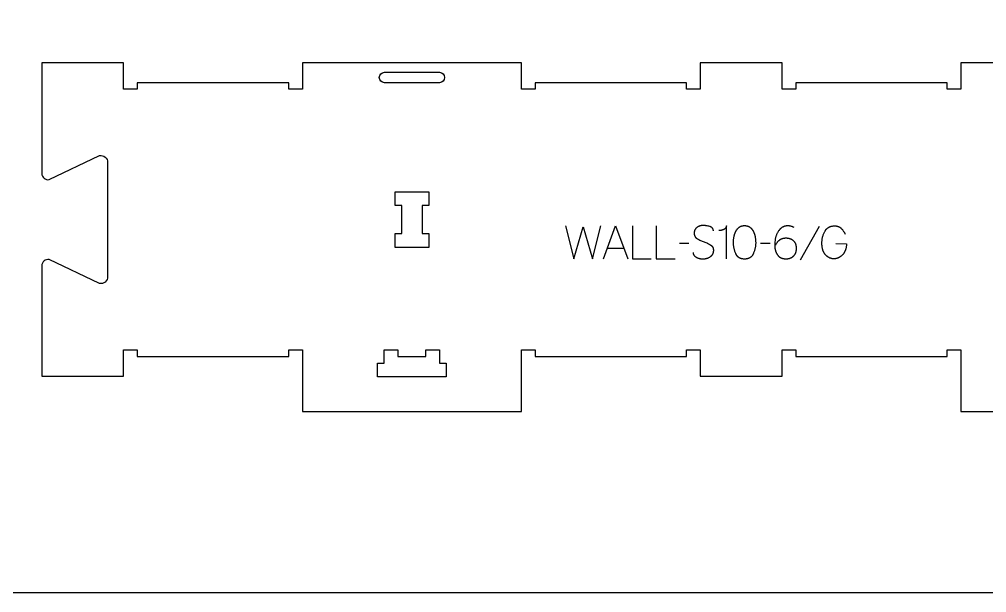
# Model space of a CAD drawing. Extents: x -4335 to -1151, y -10461 to -4867.
# Drawn here: x -2525 to -1643, y -8111 to -7589 of the extents above; entities that cross this region are included whole.
import ezdxf

# ---------------------------------------------------------------- set-up
doc = ezdxf.new("R2010")
doc.units = 0
for name, color, linetype in [('0_SHEET_SPRUCEPLY_2440X122', 1, 'CONTINUOUS'), ('1_ANYTOOL_1MMDEEP_LABELS_S', 2, 'CONTINUOUS'), ('3_ANYTOOL_CUTTHROUGH_INSID', 4, 'CONTINUOUS'), ('4_ANYTOOL_CUTTHROUGH_OUTSI', 5, 'CONTINUOUS')]:
    doc.layers.add(name, color=color, linetype=linetype)

msp = doc.modelspace()

# ---------------------------------------------------------------- linework, layer by layer
at = {"layer": '0_SHEET_SPRUCEPLY_2440X122'}
msp.add_lwpolyline([(-3962.9, -6891.21), (-3962.9, -8111.21), (-1522.9, -8111.21), (-1522.9, -6891.21)], close=True, dxfattribs=at)
at = {"layer": '1_ANYTOOL_1MMDEEP_LABELS_S'}
for points in [[(-2027.01, -7776.98), (-2019.29, -7806.98), (-2010.85, -7777.88), (-2002.36, -7806.98), (-1994.86, -7776.98)], [(-1992.29, -7806.98), (-1981.41, -7776.98), (-1970.35, -7806.98)], [(-1966.06, -7776.98), (-1966.06, -7806.98), (-1948.96, -7806.98)], [(-1944.25, -7776.98), (-1944.25, -7806.98), (-1927.15, -7806.98)], [(-1892.26, -7781.57), (-1892.27, -7781.38), (-1892.27, -7781.29), (-1892.28, -7781.19), (-1892.28, -7781.1), (-1892.29, -7781.01), (-1892.3, -7780.93), (-1892.32, -7780.84), (-1892.33, -7780.75), (-1892.34, -7780.67), (-1892.36, -7780.58), (-1892.38, -7780.5), (-1892.4, -7780.42), (-1892.42, -7780.34), (-1892.44, -7780.26), (-1892.47, -7780.18), (-1892.5, -7780.1), (-1892.52, -7780.02), (-1892.55, -7779.94), (-1892.58, -7779.87), (-1892.62, -7779.8), (-1892.65, -7779.72), (-1892.69, -7779.65), (-1892.73, -7779.58), (-1892.76, -7779.51), (-1892.81, -7779.44), (-1892.85, -7779.37), (-1892.89, -7779.31), (-1892.94, -7779.24), (-1892.98, -7779.17), (-1893.03, -7779.11), (-1893.08, -7779.05), (-1893.14, -7778.99), (-1893.19, -7778.93), (-1893.25, -7778.87), (-1893.3, -7778.81), (-1893.36, -7778.75), (-1893.42, -7778.69), (-1893.48, -7778.64), (-1893.55, -7778.58), (-1893.61, -7778.53), (-1893.68, -7778.48), (-1893.74, -7778.43), (-1893.81, -7778.37), (-1893.89, -7778.33), (-1893.96, -7778.28), (-1894.03, -7778.23), (-1894.11, -7778.18), (-1894.19, -7778.14), (-1894.27, -7778.09), (-1894.35, -7778.05), (-1894.43, -7778.01), (-1894.6, -7777.93), (-1894.77, -7777.85), (-1894.96, -7777.78), (-1895.15, -7777.71), (-1895.34, -7777.64), (-1895.54, -7777.58), (-1896.36, -7777.36), (-1897.15, -7777.17), (-1897.94, -7777.01), (-1898.71, -7776.87), (-1899.09, -7776.82), (-1899.47, -7776.77), (-1899.84, -7776.73), (-1900.21, -7776.7), (-1900.57, -7776.67), (-1900.94, -7776.65), (-1901.29, -7776.64), (-1901.65, -7776.64), (-1901.85, -7776.64), (-1902.04, -7776.64), (-1902.23, -7776.65), (-1902.42, -7776.67), (-1902.61, -7776.68), (-1902.8, -7776.7), (-1902.99, -7776.72), (-1903.17, -7776.75), (-1903.36, -7776.78), (-1903.54, -7776.82), (-1903.73, -7776.85), (-1903.91, -7776.89), (-1904.09, -7776.94), (-1904.26, -7776.99), (-1904.44, -7777.04), (-1904.62, -7777.09), (-1904.79, -7777.15), (-1904.97, -7777.21), (-1905.14, -7777.28), (-1905.31, -7777.35), (-1905.48, -7777.42), (-1905.65, -7777.5), (-1905.82, -7777.58), (-1905.98, -7777.66), (-1906.15, -7777.75), (-1906.31, -7777.84), (-1906.47, -7777.93), (-1906.63, -7778.03), (-1906.79, -7778.13), (-1906.95, -7778.24), (-1907.11, -7778.35), (-1907.26, -7778.46), (-1907.42, -7778.57), (-1907.57, -7778.69), (-1907.71, -7778.81), (-1907.85, -7778.94), (-1907.98, -7779.07), (-1908.11, -7779.2), (-1908.23, -7779.33), (-1908.35, -7779.47), (-1908.47, -7779.61), (-1908.58, -7779.75), (-1908.68, -7779.9), (-1908.78, -7780.05), (-1908.87, -7780.2), (-1908.96, -7780.35), (-1909.05, -7780.51), (-1909.13, -7780.67), (-1909.2, -7780.84), (-1909.27, -7781), (-1909.34, -7781.17), (-1909.4, -7781.35), (-1909.46, -7781.52), (-1909.51, -7781.7), (-1909.55, -7781.89), (-1909.59, -7782.07), (-1909.63, -7782.26), (-1909.66, -7782.45), (-1909.69, -7782.65), (-1909.71, -7782.84), (-1909.73, -7783.05), (-1909.74, -7783.25), (-1909.75, -7783.46), (-1909.75, -7783.67), (-1909.75, -7783.88), (-1909.74, -7784.09), (-1909.73, -7784.3), (-1909.71, -7784.5), (-1909.68, -7784.71), (-1909.65, -7784.9), (-1909.61, -7785.09), (-1909.57, -7785.28), (-1909.53, -7785.47), (-1909.47, -7785.65), (-1909.42, -7785.83), (-1909.35, -7786), (-1909.32, -7786.09), (-1909.28, -7786.18), (-1909.25, -7786.26), (-1909.21, -7786.34), (-1909.17, -7786.43), (-1909.13, -7786.51), (-1909.09, -7786.59), (-1909.04, -7786.67), (-1909, -7786.74), (-1908.95, -7786.82), (-1908.9, -7786.9), (-1908.86, -7786.97), (-1908.8, -7787.05), (-1908.75, -7787.12), (-1908.7, -7787.2), (-1908.65, -7787.27), (-1908.59, -7787.34), (-1908.53, -7787.41), (-1908.47, -7787.48), (-1908.41, -7787.55), (-1908.35, -7787.62), (-1908.29, -7787.68), (-1908.22, -7787.75), (-1908.16, -7787.81), (-1908.02, -7787.94), (-1907.88, -7788.06), (-1907.74, -7788.18), (-1907.58, -7788.3), (-1907.43, -7788.41), (-1907.26, -7788.52), (-1907.1, -7788.62), (-1906.92, -7788.72), (-1906.21, -7789.11), (-1905.48, -7789.49), (-1904.73, -7789.86), (-1903.96, -7790.22), (-1903.19, -7790.56), (-1902.39, -7790.9), (-1901.58, -7791.22), (-1900.75, -7791.53), (-1899.92, -7791.84), (-1899.12, -7792.17), (-1898.33, -7792.52), (-1897.57, -7792.88), (-1896.82, -7793.25), (-1896.1, -7793.64), (-1895.39, -7794.05), (-1894.71, -7794.47), (-1894.54, -7794.58), (-1894.38, -7794.69), (-1894.23, -7794.81), (-1894.15, -7794.87), (-1894.08, -7794.93), (-1894.01, -7794.99), (-1893.94, -7795.05), (-1893.87, -7795.12), (-1893.8, -7795.18), (-1893.73, -7795.25), (-1893.67, -7795.31), (-1893.61, -7795.38), (-1893.54, -7795.45), (-1893.48, -7795.52), (-1893.43, -7795.59), (-1893.37, -7795.66), (-1893.31, -7795.73), (-1893.26, -7795.81), (-1893.21, -7795.88), (-1893.15, -7795.96), (-1893.1, -7796.04), (-1893.06, -7796.11), (-1893.01, -7796.19), (-1892.96, -7796.27), (-1892.92, -7796.35), (-1892.88, -7796.43), (-1892.84, -7796.52), (-1892.8, -7796.6), (-1892.76, -7796.68), (-1892.72, -7796.77), (-1892.69, -7796.86), (-1892.65, -7796.94), (-1892.62, -7797.03), (-1892.59, -7797.12), (-1892.56, -7797.21), (-1892.53, -7797.3), (-1892.5, -7797.4), (-1892.46, -7797.58), (-1892.41, -7797.78), (-1892.38, -7797.97), (-1892.34, -7798.17), (-1892.32, -7798.37), (-1892.3, -7798.58), (-1892.29, -7798.79), (-1892.28, -7799.01), (-1892.28, -7799.23), (-1892.28, -7799.45), (-1892.29, -7799.68), (-1892.31, -7799.91), (-1892.33, -7800.14), (-1892.35, -7800.37), (-1892.39, -7800.59), (-1892.42, -7800.81), (-1892.46, -7801.03), (-1892.51, -7801.24), (-1892.56, -7801.45), (-1892.62, -7801.65), (-1892.68, -7801.86), (-1892.75, -7802.05), (-1892.82, -7802.25), (-1892.89, -7802.44), (-1892.98, -7802.62), (-1893.06, -7802.81), (-1893.15, -7802.99), (-1893.25, -7803.16), (-1893.35, -7803.33), (-1893.46, -7803.5), (-1893.57, -7803.66), (-1893.69, -7803.82), (-1893.81, -7803.98), (-1893.94, -7804.13), (-1894.07, -7804.28), (-1894.2, -7804.43), (-1894.35, -7804.57), (-1894.49, -7804.71), (-1894.64, -7804.84), (-1894.8, -7804.97), (-1894.96, -7805.1), (-1895.13, -7805.22), (-1895.3, -7805.34), (-1895.48, -7805.46), (-1895.84, -7805.68), (-1896.2, -7805.89), (-1896.57, -7806.08), (-1896.94, -7806.26), (-1897.32, -7806.42), (-1897.7, -7806.58), (-1897.89, -7806.65), (-1898.08, -7806.71), (-1898.27, -7806.78), (-1898.46, -7806.84), (-1898.66, -7806.89), (-1898.85, -7806.95), (-1899.05, -7807), (-1899.24, -7807.04), (-1899.44, -7807.08), (-1899.64, -7807.12), (-1899.84, -7807.16), (-1900.04, -7807.19), (-1900.24, -7807.22), (-1900.44, -7807.24), (-1900.85, -7807.28), (-1901.26, -7807.31), (-1901.67, -7807.32), (-1902.08, -7807.32), (-1902.49, -7807.31), (-1902.9, -7807.28), (-1903.3, -7807.24), (-1903.69, -7807.19), (-1904.08, -7807.13), (-1904.47, -7807.05), (-1904.85, -7806.96), (-1905.23, -7806.86), (-1905.6, -7806.74), (-1905.97, -7806.61), (-1906.33, -7806.47), (-1906.69, -7806.32), (-1907.04, -7806.15), (-1907.39, -7805.97), (-1907.74, -7805.78), (-1907.9, -7805.68), (-1908.07, -7805.58), (-1908.23, -7805.47), (-1908.38, -7805.36), (-1908.53, -7805.25), (-1908.67, -7805.13), (-1908.8, -7805.02), (-1908.94, -7804.89), (-1909.06, -7804.77), (-1909.18, -7804.64), (-1909.3, -7804.51), (-1909.41, -7804.38), (-1909.46, -7804.31), (-1909.51, -7804.24), (-1909.56, -7804.18), (-1909.61, -7804.11), (-1909.66, -7804.04), (-1909.7, -7803.96), (-1909.75, -7803.89), (-1909.79, -7803.82), (-1909.84, -7803.75), (-1909.88, -7803.67), (-1909.92, -7803.6), (-1909.95, -7803.52), (-1909.99, -7803.45), (-1910.03, -7803.37), (-1910.06, -7803.29), (-1910.09, -7803.21), (-1910.12, -7803.13), (-1910.15, -7803.05), (-1910.18, -7802.97), (-1910.21, -7802.89), (-1910.26, -7802.73), (-1910.31, -7802.56), (-1910.35, -7802.39), (-1910.38, -7802.21), (-1910.41, -7802.04), (-1910.44, -7801.86), (-1910.45, -7801.67), (-1910.47, -7801.49), (-1910.48, -7801.3), (-1910.48, -7801.11)], [(-1880.39, -7806.98), (-1880.39, -7776.94), (-1880.41, -7777.09), (-1880.44, -7777.24), (-1880.47, -7777.38), (-1880.5, -7777.53), (-1880.54, -7777.66), (-1880.58, -7777.8), (-1880.62, -7777.94), (-1880.67, -7778.07), (-1880.72, -7778.19), (-1880.78, -7778.32), (-1880.81, -7778.38), (-1880.84, -7778.44), (-1880.87, -7778.5), (-1880.9, -7778.56), (-1880.93, -7778.62), (-1880.97, -7778.68), (-1881, -7778.74), (-1881.04, -7778.79), (-1881.08, -7778.85), (-1881.12, -7778.9), (-1881.16, -7778.96), (-1881.2, -7779.01), (-1881.24, -7779.06), (-1881.28, -7779.12), (-1881.32, -7779.17), (-1881.37, -7779.22), (-1881.41, -7779.27), (-1881.46, -7779.32), (-1881.51, -7779.37), (-1881.55, -7779.41), (-1881.6, -7779.46), (-1881.65, -7779.51), (-1881.76, -7779.6), (-1881.86, -7779.69), (-1881.98, -7779.77), (-1882.09, -7779.85), (-1882.21, -7779.93), (-1882.33, -7780.01), (-1882.46, -7780.08), (-1882.59, -7780.15), (-1882.73, -7780.22), (-1882.86, -7780.28), (-1883.01, -7780.34), (-1883.3, -7780.46), (-1883.58, -7780.57), (-1883.87, -7780.67), (-1884.15, -7780.77), (-1884.43, -7780.85), (-1884.71, -7780.93), (-1884.98, -7781), (-1885.26, -7781.07), (-1885.53, -7781.12), (-1885.8, -7781.17), (-1886.07, -7781.21), (-1886.33, -7781.25), (-1886.6, -7781.28), (-1886.86, -7781.29), (-1887.12, -7781.31), (-1887.38, -7781.31)], [(-1818.81, -7778.44), (-1819.15, -7778.26), (-1819.49, -7778.1), (-1819.83, -7777.94), (-1820.17, -7777.8), (-1820.51, -7777.67), (-1820.86, -7777.55), (-1821.2, -7777.44), (-1821.55, -7777.34), (-1821.9, -7777.26), (-1822.25, -7777.19), (-1822.6, -7777.12), (-1822.95, -7777.07), (-1823.31, -7777.03), (-1823.66, -7777), (-1824.02, -7776.99), (-1824.38, -7776.98), (-1824.7, -7776.98), (-1825.01, -7777), (-1825.32, -7777.02), (-1825.62, -7777.05), (-1825.92, -7777.08), (-1826.22, -7777.13), (-1826.51, -7777.18), (-1826.8, -7777.24), (-1827.08, -7777.31), (-1827.36, -7777.38), (-1827.64, -7777.47), (-1827.91, -7777.56), (-1828.18, -7777.66), (-1828.44, -7777.77), (-1828.7, -7777.89), (-1828.95, -7778.01), (-1829.2, -7778.15), (-1829.45, -7778.29), (-1829.69, -7778.44), (-1829.93, -7778.6), (-1830.17, -7778.76), (-1830.4, -7778.94), (-1830.63, -7779.12), (-1830.85, -7779.31), (-1831.07, -7779.5), (-1831.28, -7779.71), (-1831.49, -7779.92), (-1831.7, -7780.15), (-1831.9, -7780.38), (-1832.1, -7780.62), (-1832.29, -7780.86), (-1832.48, -7781.12), (-1832.84, -7781.64), (-1833.19, -7782.16), (-1833.52, -7782.69), (-1833.82, -7783.22), (-1834.11, -7783.75), (-1834.38, -7784.29), (-1834.63, -7784.84), (-1834.86, -7785.39), (-1835.07, -7785.94), (-1835.26, -7786.5), (-1835.43, -7787.06), (-1835.58, -7787.62), (-1835.71, -7788.19), (-1835.83, -7788.76), (-1835.92, -7789.34), (-1835.99, -7789.92), (-1836.23, -7791.72), (-1836.26, -7792), (-1836.29, -7792.3), (-1836.32, -7792.62), (-1836.34, -7792.97), (-1836.37, -7793.72), (-1836.38, -7794.55), (-1836.37, -7795.15), (-1836.34, -7795.75), (-1836.3, -7796.33), (-1836.23, -7796.91), (-1836.15, -7797.48), (-1836.04, -7798.04), (-1835.99, -7798.31), (-1835.92, -7798.59), (-1835.86, -7798.86), (-1835.78, -7799.13), (-1835.71, -7799.4), (-1835.63, -7799.67), (-1835.54, -7799.93), (-1835.45, -7800.2), (-1835.35, -7800.46), (-1835.25, -7800.71), (-1835.15, -7800.97), (-1835.04, -7801.23), (-1834.93, -7801.48), (-1834.81, -7801.73), (-1834.69, -7801.98), (-1834.56, -7802.22), (-1834.43, -7802.47), (-1834.29, -7802.71), (-1834.15, -7802.95), (-1834, -7803.19), (-1833.85, -7803.42), (-1833.69, -7803.65), (-1833.53, -7803.87), (-1833.36, -7804.08), (-1833.27, -7804.18), (-1833.18, -7804.28), (-1833.09, -7804.38), (-1833, -7804.48), (-1832.9, -7804.57), (-1832.81, -7804.67), (-1832.71, -7804.76), (-1832.61, -7804.85), (-1832.51, -7804.94), (-1832.41, -7805.02), (-1832.31, -7805.11), (-1832.21, -7805.19), (-1832.1, -7805.27), (-1831.99, -7805.35), (-1831.88, -7805.42), (-1831.77, -7805.5), (-1831.66, -7805.57), (-1831.55, -7805.64), (-1831.43, -7805.71), (-1831.32, -7805.78), (-1831.08, -7805.91), (-1830.83, -7806.03), (-1830.58, -7806.15), (-1830.33, -7806.25), (-1830.07, -7806.35), (-1829.8, -7806.45), (-1829.52, -7806.53), (-1829.24, -7806.61), (-1828.95, -7806.68), (-1828.66, -7806.74), (-1828.36, -7806.8), (-1828.06, -7806.85), (-1827.74, -7806.89), (-1827.43, -7806.92), (-1827.1, -7806.95), (-1826.77, -7806.97), (-1826.44, -7806.98), (-1826.09, -7806.98), (-1825.82, -7806.98), (-1825.55, -7806.97), (-1825.29, -7806.96), (-1825.03, -7806.94), (-1824.77, -7806.92), (-1824.52, -7806.89), (-1824.27, -7806.86), (-1824.02, -7806.82), (-1823.77, -7806.77), (-1823.53, -7806.73), (-1823.3, -7806.67), (-1823.06, -7806.61), (-1822.83, -7806.55), (-1822.61, -7806.48), (-1822.39, -7806.41), (-1822.17, -7806.33), (-1821.95, -7806.24), (-1821.74, -7806.15), (-1821.53, -7806.06), (-1821.32, -7805.96), (-1821.12, -7805.85), (-1820.92, -7805.74), (-1820.73, -7805.63), (-1820.54, -7805.51), (-1820.35, -7805.38), (-1820.16, -7805.25), (-1819.98, -7805.12), (-1819.8, -7804.98), (-1819.63, -7804.83), (-1819.46, -7804.68), (-1819.29, -7804.53), (-1819.13, -7804.37), (-1818.97, -7804.2), (-1818.81, -7804.03), (-1818.67, -7803.86), (-1818.52, -7803.69), (-1818.38, -7803.51), (-1818.25, -7803.33), (-1818.12, -7803.14), (-1817.99, -7802.95), (-1817.88, -7802.76), (-1817.76, -7802.57), (-1817.65, -7802.37), (-1817.55, -7802.17), (-1817.45, -7801.97), (-1817.36, -7801.76), (-1817.27, -7801.55), (-1817.18, -7801.33), (-1817.11, -7801.12), (-1817.03, -7800.9), (-1816.96, -7800.67), (-1816.9, -7800.45), (-1816.84, -7800.22), (-1816.79, -7799.98), (-1816.74, -7799.74), (-1816.7, -7799.5), (-1816.66, -7799.26), (-1816.63, -7799.01), (-1816.6, -7798.76), (-1816.58, -7798.51), (-1816.56, -7798.26), (-1816.55, -7798), (-1816.54, -7797.73), (-1816.54, -7797.47), (-1816.54, -7797.19), (-1816.55, -7796.93), (-1816.56, -7796.66), (-1816.58, -7796.4), (-1816.6, -7796.15), (-1816.63, -7795.9), (-1816.66, -7795.65), (-1816.7, -7795.4), (-1816.75, -7795.16), (-1816.8, -7794.93), (-1816.85, -7794.69), (-1816.91, -7794.46), (-1816.97, -7794.24), (-1817.04, -7794.02), (-1817.12, -7793.8), (-1817.2, -7793.59), (-1817.29, -7793.38), (-1817.38, -7793.17), (-1817.47, -7792.97), (-1817.57, -7792.77), (-1817.68, -7792.58), (-1817.79, -7792.39), (-1817.91, -7792.2), (-1818.03, -7792.02), (-1818.16, -7791.84), (-1818.29, -7791.66), (-1818.43, -7791.49), (-1818.57, -7791.33), (-1818.72, -7791.16), (-1818.87, -7791), (-1819.03, -7790.85), (-1819.19, -7790.69), (-1819.36, -7790.55), (-1819.53, -7790.4), (-1819.71, -7790.27), (-1819.88, -7790.13), (-1820.06, -7790), (-1820.25, -7789.88), (-1820.43, -7789.76), (-1820.62, -7789.64), (-1820.82, -7789.53), (-1821.01, -7789.43), (-1821.21, -7789.33), (-1821.41, -7789.23), (-1821.62, -7789.14), (-1821.83, -7789.05), (-1822.04, -7788.97), (-1822.26, -7788.89), (-1822.48, -7788.82), (-1822.7, -7788.75), (-1822.92, -7788.69), (-1823.15, -7788.63), (-1823.38, -7788.58), (-1823.62, -7788.53), (-1823.85, -7788.48), (-1824.09, -7788.44), (-1824.34, -7788.41), (-1824.59, -7788.38), (-1824.84, -7788.35), (-1825.09, -7788.33), (-1825.35, -7788.32), (-1825.61, -7788.3), (-1825.87, -7788.3), (-1826.14, -7788.29), (-1826.61, -7788.3), (-1827.07, -7788.32), (-1827.29, -7788.34), (-1827.52, -7788.36), (-1827.74, -7788.39), (-1827.95, -7788.42), (-1828.17, -7788.45), (-1828.38, -7788.48), (-1828.59, -7788.52), (-1828.79, -7788.57), (-1829, -7788.61), (-1829.2, -7788.66), (-1829.4, -7788.72), (-1829.59, -7788.78), (-1829.78, -7788.84), (-1829.97, -7788.91), (-1830.16, -7788.97), (-1830.34, -7789.05), (-1830.52, -7789.13), (-1830.7, -7789.21), (-1830.88, -7789.29), (-1831.05, -7789.38), (-1831.22, -7789.47), (-1831.39, -7789.57), (-1831.55, -7789.67), (-1831.71, -7789.77), (-1831.87, -7789.88), (-1832.03, -7789.99), (-1832.18, -7790.1), (-1832.33, -7790.22), (-1832.48, -7790.35), (-1832.62, -7790.47), (-1832.77, -7790.6), (-1832.91, -7790.73), (-1833.19, -7791.01), (-1833.47, -7791.29), (-1833.74, -7791.6), (-1834.01, -7791.91), (-1834.27, -7792.24), (-1834.52, -7792.58), (-1834.77, -7792.94), (-1835.01, -7793.3), (-1835.24, -7793.69), (-1835.47, -7794.08), (-1835.7, -7794.49), (-1835.92, -7794.91), (-1836.13, -7795.35), (-1836.34, -7795.79)], [(-1795.96, -7777.45), (-1813.15, -7808.22)], [(-1780.75, -7793.18), (-1770.98, -7793.22), (-1771.01, -7794.05), (-1771.07, -7794.86), (-1771.11, -7795.25), (-1771.16, -7795.63), (-1771.21, -7796.01), (-1771.27, -7796.39), (-1771.34, -7796.75), (-1771.41, -7797.11), (-1771.49, -7797.47), (-1771.58, -7797.82), (-1771.67, -7798.16), (-1771.77, -7798.5), (-1771.88, -7798.83), (-1771.99, -7799.15), (-1772.11, -7799.47), (-1772.24, -7799.78), (-1772.37, -7800.08), (-1772.51, -7800.38), (-1772.65, -7800.67), (-1772.8, -7800.96), (-1772.96, -7801.24), (-1773.13, -7801.51), (-1773.3, -7801.77), (-1773.48, -7802.04), (-1773.66, -7802.29), (-1773.85, -7802.54), (-1774.05, -7802.78), (-1774.26, -7803.01), (-1774.47, -7803.24), (-1774.69, -7803.47), (-1774.91, -7803.68), (-1775.13, -7803.89), (-1775.35, -7804.09), (-1775.58, -7804.29), (-1775.81, -7804.48), (-1776.03, -7804.66), (-1776.26, -7804.84), (-1776.49, -7805.01), (-1776.72, -7805.17), (-1776.96, -7805.32), (-1777.19, -7805.47), (-1777.43, -7805.61), (-1777.66, -7805.75), (-1777.9, -7805.88), (-1778.14, -7806), (-1778.38, -7806.11), (-1778.62, -7806.22), (-1778.86, -7806.32), (-1779.1, -7806.42), (-1779.35, -7806.5), (-1779.59, -7806.58), (-1779.84, -7806.66), (-1780.09, -7806.72), (-1780.34, -7806.78), (-1780.59, -7806.84), (-1780.84, -7806.89), (-1781.09, -7806.93), (-1781.35, -7806.96), (-1781.6, -7806.98), (-1781.86, -7807), (-1782.12, -7807.02), (-1782.38, -7807.02), (-1782.64, -7807.02), (-1782.9, -7807.01), (-1783.15, -7807), (-1783.41, -7806.98), (-1783.66, -7806.95), (-1783.91, -7806.91), (-1784.16, -7806.87), (-1784.41, -7806.82), (-1784.66, -7806.76), (-1784.91, -7806.7), (-1785.15, -7806.63), (-1785.39, -7806.55), (-1785.64, -7806.46), (-1785.88, -7806.37), (-1786.12, -7806.27), (-1786.35, -7806.17), (-1786.59, -7806.05), (-1786.83, -7805.93), (-1787.06, -7805.81), (-1787.29, -7805.67), (-1787.52, -7805.53), (-1787.75, -7805.38), (-1787.98, -7805.23), (-1788.2, -7805.06), (-1788.43, -7804.89), (-1788.65, -7804.72), (-1788.88, -7804.53), (-1789.1, -7804.34), (-1789.32, -7804.14), (-1789.53, -7803.94), (-1789.75, -7803.73), (-1789.96, -7803.51), (-1790.18, -7803.28), (-1790.38, -7803.05), (-1790.58, -7802.81), (-1790.77, -7802.56), (-1790.95, -7802.3), (-1791.13, -7802.04), (-1791.3, -7801.77), (-1791.46, -7801.49), (-1791.62, -7801.2), (-1791.77, -7800.91), (-1791.92, -7800.6), (-1792.05, -7800.29), (-1792.18, -7799.98), (-1792.31, -7799.65), (-1792.43, -7799.32), (-1792.54, -7798.98), (-1792.64, -7798.63), (-1792.74, -7798.27), (-1792.83, -7797.91), (-1792.91, -7797.54), (-1792.99, -7797.16), (-1793.06, -7796.77), (-1793.12, -7796.38), (-1793.18, -7795.98), (-1793.23, -7795.57), (-1793.27, -7795.15), (-1793.34, -7794.3), (-1793.38, -7793.41), (-1793.39, -7792.49), (-1793.38, -7791.82), (-1793.35, -7791.14), (-1793.3, -7790.47), (-1793.23, -7789.8), (-1793.13, -7789.13), (-1793.02, -7788.47), (-1792.88, -7787.81), (-1792.72, -7787.15), (-1792.55, -7786.5), (-1792.35, -7785.85), (-1792.13, -7785.2), (-1791.89, -7784.56), (-1791.62, -7783.92), (-1791.34, -7783.28), (-1791.04, -7782.65), (-1790.71, -7782.02), (-1790.54, -7781.71), (-1790.37, -7781.41), (-1790.18, -7781.12), (-1789.99, -7780.84), (-1789.79, -7780.57), (-1789.69, -7780.43), (-1789.58, -7780.3), (-1789.48, -7780.18), (-1789.37, -7780.05), (-1789.26, -7779.93), (-1789.15, -7779.81), (-1789.03, -7779.7), (-1788.92, -7779.58), (-1788.8, -7779.47), (-1788.68, -7779.36), (-1788.56, -7779.25), (-1788.44, -7779.15), (-1788.32, -7779.05), (-1788.19, -7778.95), (-1788.06, -7778.85), (-1787.93, -7778.76), (-1787.8, -7778.66), (-1787.67, -7778.57), (-1787.53, -7778.49), (-1787.4, -7778.4), (-1787.26, -7778.32), (-1787.12, -7778.24), (-1786.98, -7778.16), (-1786.83, -7778.09), (-1786.69, -7778.01), (-1786.54, -7777.94), (-1786.39, -7777.88), (-1786.24, -7777.81), (-1786.09, -7777.75), (-1785.93, -7777.69), (-1785.78, -7777.63), (-1785.62, -7777.58), (-1785.3, -7777.47), (-1784.97, -7777.38), (-1784.64, -7777.3), (-1784.29, -7777.22), (-1783.94, -7777.16), (-1783.59, -7777.1), (-1783.22, -7777.06), (-1782.85, -7777.02), (-1782.47, -7777), (-1782.09, -7776.99), (-1781.69, -7776.98), (-1781.47, -7776.98), (-1781.25, -7776.99), (-1781.03, -7777), (-1780.81, -7777.02), (-1780.6, -7777.04), (-1780.39, -7777.06), (-1780.18, -7777.09), (-1779.98, -7777.12), (-1779.77, -7777.16), (-1779.57, -7777.2), (-1779.38, -7777.25), (-1779.18, -7777.3), (-1778.99, -7777.36), (-1778.8, -7777.42), (-1778.61, -7777.48), (-1778.43, -7777.55), (-1778.25, -7777.62), (-1778.07, -7777.7), (-1777.89, -7777.78), (-1777.72, -7777.87), (-1777.55, -7777.96), (-1777.38, -7778.05), (-1777.22, -7778.15), (-1777.05, -7778.26), (-1776.89, -7778.37), (-1776.73, -7778.48), (-1776.58, -7778.6), (-1776.43, -7778.72), (-1776.28, -7778.85), (-1776.13, -7778.98), (-1775.99, -7779.11), (-1775.84, -7779.25), (-1775.57, -7779.54), (-1775.29, -7779.83), (-1775.03, -7780.12), (-1774.77, -7780.43), (-1774.52, -7780.73), (-1774.27, -7781.04), (-1774.03, -7781.35), (-1773.8, -7781.67), (-1773.58, -7782), (-1773.36, -7782.33), (-1773.14, -7782.66), (-1772.94, -7783), (-1772.74, -7783.34), (-1772.55, -7783.69), (-1772.36, -7784.04), (-1772.18, -7784.39)], [(-1988.82, -7797.42), (-1973.91, -7797.42)], [(-1914.51, -7793.09), (-1923.29, -7793.18)], [(-1840.66, -7793.09), (-1849.45, -7793.18)]]:
    msp.add_lwpolyline(points, dxfattribs=at)
msp.add_lwpolyline([(-1863.89, -7776.72), (-1863.52, -7776.73), (-1863.16, -7776.75), (-1862.98, -7776.76), (-1862.8, -7776.78), (-1862.63, -7776.8), (-1862.46, -7776.82), (-1862.29, -7776.84), (-1862.12, -7776.87), (-1861.95, -7776.9), (-1861.79, -7776.94), (-1861.63, -7776.97), (-1861.46, -7777.01), (-1861.31, -7777.06), (-1861.15, -7777.1), (-1861, -7777.15), (-1860.84, -7777.2), (-1860.69, -7777.26), (-1860.54, -7777.32), (-1860.4, -7777.38), (-1860.25, -7777.44), (-1860.11, -7777.51), (-1859.97, -7777.58), (-1859.83, -7777.65), (-1859.7, -7777.73), (-1859.56, -7777.81), (-1859.43, -7777.89), (-1859.3, -7777.97), (-1859.17, -7778.06), (-1859.05, -7778.15), (-1858.92, -7778.24), (-1858.68, -7778.44), (-1858.44, -7778.64), (-1858.21, -7778.84), (-1857.99, -7779.06), (-1857.77, -7779.28), (-1857.56, -7779.5), (-1857.35, -7779.73), (-1857.15, -7779.97), (-1856.96, -7780.21), (-1856.78, -7780.46), (-1856.6, -7780.72), (-1856.42, -7780.98), (-1856.26, -7781.25), (-1856.1, -7781.53), (-1855.94, -7781.81), (-1855.79, -7782.1), (-1855.65, -7782.4), (-1855.51, -7782.69), (-1855.38, -7782.99), (-1855.26, -7783.3), (-1855.14, -7783.6), (-1855.02, -7783.91), (-1854.92, -7784.22), (-1854.81, -7784.54), (-1854.72, -7784.86), (-1854.62, -7785.18), (-1854.54, -7785.51), (-1854.46, -7785.83), (-1854.38, -7786.17), (-1854.31, -7786.5), (-1854.19, -7787.18), (-1854.08, -7787.86), (-1853.99, -7788.53), (-1853.91, -7789.2), (-1853.85, -7789.85), (-1853.8, -7790.49), (-1853.76, -7791.13), (-1853.74, -7791.75), (-1853.74, -7792.37), (-1853.74, -7792.98), (-1853.77, -7793.6), (-1853.81, -7794.22), (-1853.87, -7794.83), (-1853.94, -7795.45), (-1854.03, -7796.07), (-1854.14, -7796.69), (-1854.27, -7797.31), (-1854.41, -7797.92), (-1854.56, -7798.54), (-1854.74, -7799.16), (-1854.93, -7799.78), (-1855.14, -7800.4), (-1855.36, -7801.02), (-1855.6, -7801.64), (-1855.86, -7802.27), (-1855.99, -7802.57), (-1856.14, -7802.87), (-1856.29, -7803.15), (-1856.37, -7803.29), (-1856.45, -7803.43), (-1856.53, -7803.57), (-1856.61, -7803.7), (-1856.7, -7803.83), (-1856.79, -7803.96), (-1856.88, -7804.08), (-1856.97, -7804.2), (-1857.06, -7804.32), (-1857.16, -7804.44), (-1857.25, -7804.56), (-1857.35, -7804.67), (-1857.45, -7804.78), (-1857.55, -7804.89), (-1857.66, -7804.99), (-1857.76, -7805.1), (-1857.87, -7805.2), (-1857.98, -7805.3), (-1858.09, -7805.39), (-1858.21, -7805.49), (-1858.32, -7805.58), (-1858.44, -7805.66), (-1858.56, -7805.75), (-1858.68, -7805.83), (-1858.8, -7805.92), (-1858.93, -7805.99), (-1859.05, -7806.07), (-1859.18, -7806.15), (-1859.31, -7806.22), (-1859.44, -7806.29), (-1859.58, -7806.35), (-1859.71, -7806.42), (-1859.85, -7806.48), (-1859.99, -7806.54), (-1860.13, -7806.6), (-1860.28, -7806.65), (-1860.42, -7806.7), (-1860.57, -7806.75), (-1860.72, -7806.8), (-1860.87, -7806.84), (-1861.02, -7806.89), (-1861.17, -7806.93), (-1861.49, -7807), (-1861.81, -7807.06), (-1862.14, -7807.12), (-1862.47, -7807.16), (-1862.82, -7807.19), (-1863.17, -7807.22), (-1863.53, -7807.23), (-1863.89, -7807.24), (-1864.26, -7807.23), (-1864.61, -7807.22), (-1864.96, -7807.19), (-1865.3, -7807.16), (-1865.64, -7807.12), (-1865.96, -7807.06), (-1866.28, -7807), (-1866.44, -7806.96), (-1866.59, -7806.92), (-1866.75, -7806.88), (-1866.9, -7806.84), (-1867.05, -7806.8), (-1867.19, -7806.75), (-1867.34, -7806.7), (-1867.48, -7806.65), (-1867.63, -7806.59), (-1867.77, -7806.53), (-1867.9, -7806.47), (-1868.04, -7806.41), (-1868.18, -7806.35), (-1868.31, -7806.28), (-1868.44, -7806.21), (-1868.57, -7806.14), (-1868.7, -7806.06), (-1868.82, -7805.98), (-1868.95, -7805.9), (-1869.07, -7805.82), (-1869.19, -7805.74), (-1869.31, -7805.65), (-1869.42, -7805.56), (-1869.54, -7805.47), (-1869.65, -7805.38), (-1869.76, -7805.28), (-1869.87, -7805.18), (-1869.98, -7805.08), (-1870.08, -7804.97), (-1870.18, -7804.87), (-1870.29, -7804.76), (-1870.38, -7804.65), (-1870.48, -7804.53), (-1870.58, -7804.42), (-1870.67, -7804.3), (-1870.77, -7804.18), (-1870.86, -7804.05), (-1870.94, -7803.93), (-1871.03, -7803.8), (-1871.12, -7803.67), (-1871.2, -7803.53), (-1871.28, -7803.4), (-1871.36, -7803.26), (-1871.44, -7803.12), (-1871.59, -7802.83), (-1871.73, -7802.53), (-1871.86, -7802.22), (-1872.12, -7801.6), (-1872.36, -7800.97), (-1872.58, -7800.35), (-1872.78, -7799.72), (-1872.97, -7799.1), (-1873.14, -7798.48), (-1873.3, -7797.86), (-1873.44, -7797.24), (-1873.56, -7796.62), (-1873.67, -7796.01), (-1873.76, -7795.39), (-1873.83, -7794.77), (-1873.89, -7794.16), (-1873.93, -7793.55), (-1873.96, -7792.93), (-1873.96, -7792.32), (-1873.96, -7791.71), (-1873.94, -7791.08), (-1873.9, -7790.45), (-1873.85, -7789.81), (-1873.79, -7789.15), (-1873.71, -7788.49), (-1873.62, -7787.82), (-1873.51, -7787.14), (-1873.46, -7786.8), (-1873.39, -7786.46), (-1873.32, -7786.12), (-1873.25, -7785.79), (-1873.16, -7785.47), (-1873.08, -7785.14), (-1872.99, -7784.82), (-1872.89, -7784.5), (-1872.78, -7784.19), (-1872.68, -7783.88), (-1872.56, -7783.57), (-1872.44, -7783.26), (-1872.32, -7782.96), (-1872.19, -7782.67), (-1872.05, -7782.37), (-1871.91, -7782.08), (-1871.76, -7781.79), (-1871.61, -7781.51), (-1871.45, -7781.24), (-1871.28, -7780.97), (-1871.11, -7780.71), (-1870.93, -7780.46), (-1870.74, -7780.21), (-1870.55, -7779.96), (-1870.35, -7779.73), (-1870.15, -7779.5), (-1869.94, -7779.27), (-1869.73, -7779.06), (-1869.5, -7778.84), (-1869.28, -7778.64), (-1869.04, -7778.44), (-1868.8, -7778.24), (-1868.68, -7778.15), (-1868.55, -7778.06), (-1868.43, -7777.97), (-1868.3, -7777.89), (-1868.17, -7777.81), (-1868.03, -7777.73), (-1867.9, -7777.65), (-1867.76, -7777.58), (-1867.62, -7777.51), (-1867.48, -7777.44), (-1867.34, -7777.38), (-1867.2, -7777.32), (-1867.05, -7777.26), (-1866.9, -7777.2), (-1866.75, -7777.15), (-1866.6, -7777.1), (-1866.44, -7777.06), (-1866.29, -7777.01), (-1866.13, -7776.97), (-1865.97, -7776.94), (-1865.81, -7776.9), (-1865.64, -7776.87), (-1865.48, -7776.84), (-1865.31, -7776.82), (-1865.14, -7776.8), (-1864.97, -7776.78), (-1864.79, -7776.76), (-1864.62, -7776.75), (-1864.26, -7776.73)], close=True, dxfattribs=at)
at = {"layer": '3_ANYTOOL_CUTTHROUGH_INSID', "color": 4}
msp.add_lwpolyline([(-2191.92, -7637), (-2141.92, -7637, -1), (-2141.92, -7646.5), (-2191.92, -7646.5, -1)], format="xyb", close=True, dxfattribs=at)
for points in [[(-2176.17, -7784.04), (-2176.17, -7758.54), (-2182.17, -7758.54), (-2182.17, -7746.04), (-2151.67, -7746.04), (-2151.67, -7758.54), (-2157.67, -7758.54), (-2157.67, -7784.04), (-2151.67, -7784.04), (-2151.67, -7796.54), (-2182.17, -7796.54), (-2182.17, -7784.04)], [(-2154.17, -7896), (-2154.17, -7890), (-2141.67, -7890), (-2141.67, -7902), (-2135.67, -7902), (-2135.67, -7914.5), (-2198.17, -7914.5), (-2198.17, -7902), (-2192.17, -7902), (-2192.17, -7890), (-2179.67, -7890), (-2179.67, -7896)]]:
    msp.add_lwpolyline(points, close=True, dxfattribs=at)
at = {"layer": '4_ANYTOOL_CUTTHROUGH_OUTSI', "color": 5}
msp.add_lwpolyline([(-1567.17, -7628.5), (-1666.67, -7628.5), (-1666.67, -7652.5), (-1679.17, -7652.5), (-1679.17, -7646.5), (-1817.17, -7646.5), (-1817.17, -7652.5), (-1829.67, -7652.5), (-1829.67, -7628.5), (-1904.17, -7628.5), (-1904.17, -7652.5), (-1916.67, -7652.5), (-1916.67, -7646.5), (-2054.67, -7646.5), (-2054.67, -7652.5), (-2067.17, -7652.5), (-2067.17, -7628.5), (-2266.67, -7628.5), (-2266.67, -7652.5), (-2279.17, -7652.5), (-2279.17, -7646.5), (-2417.17, -7646.5), (-2417.17, -7652.5), (-2429.67, -7652.5), (-2429.67, -7628.5), (-2504.17, -7628.5), (-2504.17, -7729.16), (-2504.17, -7729.16, 0.461625), (-2497.51, -7734.84), (-2451.48, -7712.97), (-2451.45, -7712.97), (-2451.45, -7712.97, -0.220464), (-2446.38, -7714.36, -0.220464), (-2444.17, -7719.13), (-2444.17, -7823.36, -0.220464), (-2446.38, -7828.13, -0.220464), (-2451.45, -7829.53), (-2451.48, -7829.52), (-2451.51, -7829.51), (-2497.51, -7807.65), (-2497.51, -7807.65, 0.218884), (-2502.13, -7808.94, 0.220464), (-2504.17, -7813.33), (-2504.17, -7890.25), (-2504.17, -7914), (-2429.67, -7914), (-2429.67, -7890), (-2417.17, -7890), (-2417.17, -7896), (-2279.17, -7896), (-2279.17, -7890), (-2266.67, -7890), (-2266.67, -7946), (-2067.17, -7946), (-2067.17, -7890), (-2054.67, -7890), (-2054.67, -7896), (-1916.67, -7896), (-1916.67, -7890), (-1904.17, -7890), (-1904.17, -7914), (-1829.67, -7914), (-1829.67, -7890), (-1817.17, -7890), (-1817.17, -7896), (-1679.17, -7896), (-1679.17, -7890), (-1666.67, -7890), (-1666.67, -7946), (-1567.17, -7946)], format="xyb", dxfattribs=at)

doc.saveas('drawing.dxf')
